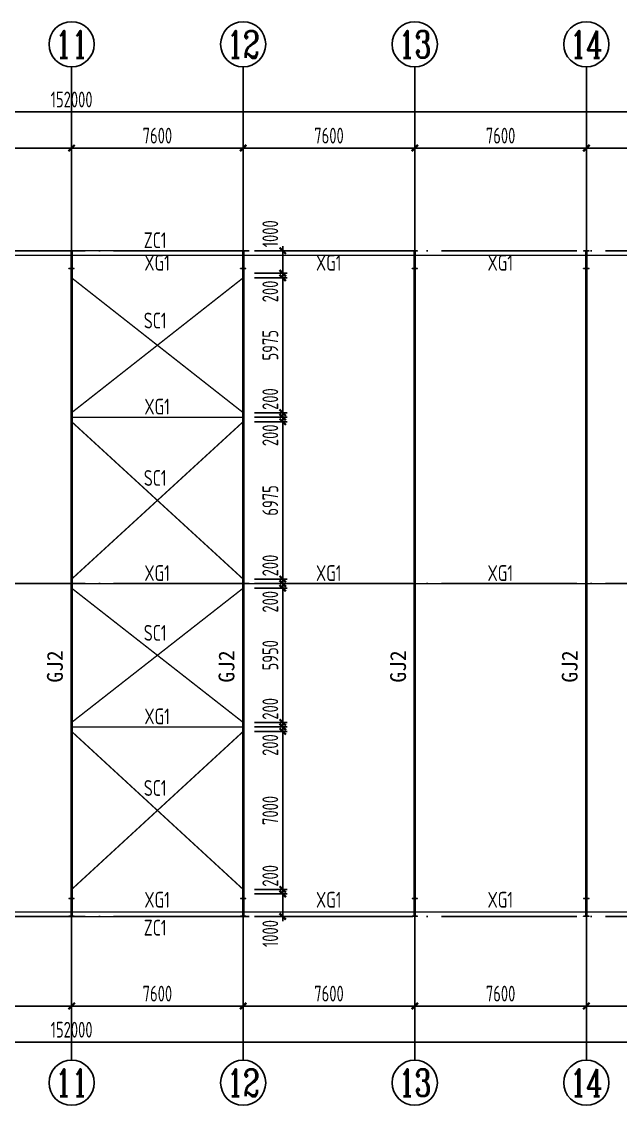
# Model space of a CAD drawing. Extents: x -3102990 to -851544, y -5293060 to -2540151.
# Drawn here: x -1970043 to -1956785, y -2656744 to -2632736 of the extents above; entities that cross this region are included whole.
import ezdxf
from ezdxf.enums import TextEntityAlignment as Align

# ---------------------------------------------------------------- set-up
doc = ezdxf.new("R2010")
doc.units = 0
doc.header["$LTSCALE"] = 1000
doc.header["$PDMODE"] = 1
for name, pattern in [('2', [16, 12.5, -1.5, 0.5, -1.5]), ('DASH', [0.35, 0.25, -0.1]), ('DOTE', [2.42, 2, -0.2, 0.02, -0.2])]:
    doc.linetypes.add(name, pattern=pattern)
doc.layers.get('0').update_dxf_attribs({"linetype": 'CONTINUOUS'})
doc.layers.get('Defpoints').update_dxf_attribs({"linetype": 'CONTINUOUS'})
for name, color, linetype in [('AXIS', 253, 'DOTE'), ('COLU', 7, 'CONTINUOUS'), ('DIM', 3, 'CONTINUOUS'), ('NUM', 7, 'CONTINUOUS'), ('REIN', 1, 'CONTINUOUS'), ('TEXT', 7, 'CONTINUOUS')]:
    doc.layers.add(name, color=color, linetype=linetype)
doc.styles.add('-黑体', font='simhei.ttf')
doc.styles.add('TSSD_Axis', font='Complex.shx', dxfattribs={"width": 0.7, "bigfont": 'hztxt.shx'})
doc.styles.add('TSSD_Dimension', font='tssdeng.shx', dxfattribs={"width": 0.7, "bigfont": 'Hztxt.shx'})
doc.styles.add('TSSD_Rein', font='Tssdeng.shx', dxfattribs={"width": 0.75, "bigfont": 'hztxt.shx'})
doc.dimstyles.new('TSSD_200_100', dxfattribs={"dimtxt": 350, "dimasz": 100, "dimexe": 100, "dimexo": 250, "dimgap": 100, "dimtad": 1, "dimdec": 0, "dimlfac": 2, "dimzin": 0, "dimdsep": 46, "dimtxsty": 'TSSD_Dimension', "dimblk": 'ARCHTICK', "dimcen": 0, "dimdle": 100, "dimclrt": 7, "dimadec": 0, "dimazin": 0, "dimtfac": 1, "dimtdec": 0, "dimtix": 1, "dimtmove": 2, "dimatfit": 3, "dimfxl": 1, "dimtolj": 1, "dimtzin": 0, "dimarcsym": 0})

# ---------------------------------------------------------------- blocks, each defined once
blk = doc.blocks.new('ts_axno')
at = {"color": 0, "linetype": 'ByBlock', "lineweight": -2}
blk.add_circle((0, 0), 0.5, dxfattribs=at)
at = {"color": 0, "linetype": 'ByBlock', "lineweight": -2, "style": 'TSSD_Axis', "width": 0.7}
blk.add_attdef('A', text='', height=0.6, dxfattribs=at).set_placement((0, 0), align=Align.MIDDLE_CENTER)
blk = doc.blocks.new('_ArchTick')
at = {"color": 0, "const_width": 0.5}
blk.add_lwpolyline([(-0.71, -0.71), (0.71, 0.71)], dxfattribs=at)
blk = doc.blocks.new('*D1427')
at = {"layer": 'Defpoints', "color": 0, "ltscale": 1.5}
for p in [(-1957537, -2653561), (-1953737, -2653561), (-1957537, -2654544)]:
    blk.add_point(p, dxfattribs=at)
at = {"layer": 'DIM', "color": 0, "lineweight": -2, "ltscale": 1.5}
for p, q in [((-1957537, -2653811), (-1957537, -2654644)), ((-1953737, -2653811), (-1953737, -2654644)), ((-1953637, -2654544), (-1957637, -2654544))]:
    blk.add_line(p, q, dxfattribs=at)
at = {"layer": 'DIM', "color": 0, "lineweight": -2, "ltscale": 1.5, "xscale": 100, "yscale": 100, "zscale": 100, "rotation": 180}
blk.add_blockref('_ArchTick', (-1957537, -2654544), dxfattribs=at)
at = {"layer": 'DIM', "color": 0, "lineweight": -2, "ltscale": 1.5, "xscale": 100, "yscale": 100, "zscale": 100}
blk.add_blockref('_ArchTick', (-1953737, -2654544), dxfattribs=at)
at = {"layer": 'DIM', "color": 7, "ltscale": 1.5, "insert": (-1955637, -2654269), "char_height": 350, "attachment_point": 5, "style": 'TSSD_Dimension'}
blk.add_mtext('\\A1;7600', dxfattribs=at)
blk = doc.blocks.new('*D1428')
at = {"layer": 'Defpoints', "color": 0, "ltscale": 1.5}
for p in [(-1961337, -2653561), (-1957537, -2653561), (-1961337, -2654544)]:
    blk.add_point(p, dxfattribs=at)
at = {"layer": 'DIM', "color": 0, "lineweight": -2, "ltscale": 1.5}
for p, q in [((-1961337, -2653811), (-1961337, -2654644)), ((-1957537, -2653811), (-1957537, -2654644)), ((-1957437, -2654544), (-1961437, -2654544))]:
    blk.add_line(p, q, dxfattribs=at)
at = {"layer": 'DIM', "color": 0, "lineweight": -2, "ltscale": 1.5, "xscale": 100, "yscale": 100, "zscale": 100, "rotation": 180}
blk.add_blockref('_ArchTick', (-1961337, -2654544), dxfattribs=at)
at = {"layer": 'DIM', "color": 0, "lineweight": -2, "ltscale": 1.5, "xscale": 100, "yscale": 100, "zscale": 100}
blk.add_blockref('_ArchTick', (-1957537, -2654544), dxfattribs=at)
at = {"layer": 'DIM', "color": 7, "ltscale": 1.5, "insert": (-1959437, -2654269), "char_height": 350, "attachment_point": 5, "style": 'TSSD_Dimension'}
blk.add_mtext('\\A1;7600', dxfattribs=at)
blk = doc.blocks.new('*D1429')
at = {"layer": 'Defpoints', "color": 0, "ltscale": 1.5}
for p in [(-1965137, -2653561), (-1961337, -2653561), (-1965137, -2654544)]:
    blk.add_point(p, dxfattribs=at)
at = {"layer": 'DIM', "color": 0, "lineweight": -2, "ltscale": 1.5}
for p, q in [((-1965137, -2653811), (-1965137, -2654644)), ((-1961337, -2653811), (-1961337, -2654644)), ((-1961237, -2654544), (-1965237, -2654544))]:
    blk.add_line(p, q, dxfattribs=at)
at = {"layer": 'DIM', "color": 0, "lineweight": -2, "ltscale": 1.5, "xscale": 100, "yscale": 100, "zscale": 100, "rotation": 180}
blk.add_blockref('_ArchTick', (-1965137, -2654544), dxfattribs=at)
at = {"layer": 'DIM', "color": 0, "lineweight": -2, "ltscale": 1.5, "xscale": 100, "yscale": 100, "zscale": 100}
blk.add_blockref('_ArchTick', (-1961337, -2654544), dxfattribs=at)
at = {"layer": 'DIM', "color": 7, "ltscale": 1.5, "insert": (-1963237, -2654269), "char_height": 350, "attachment_point": 5, "style": 'TSSD_Dimension'}
blk.add_mtext('\\A1;7600', dxfattribs=at)
blk = doc.blocks.new('*D1430')
at = {"layer": 'Defpoints', "color": 0, "ltscale": 1.5}
for p in [(-1968937, -2653561), (-1965137, -2653561), (-1968937, -2654544)]:
    blk.add_point(p, dxfattribs=at)
at = {"layer": 'DIM', "color": 0, "lineweight": -2, "ltscale": 1.5}
for p, q in [((-1968937, -2653811), (-1968937, -2654644)), ((-1965137, -2653811), (-1965137, -2654644)), ((-1965037, -2654544), (-1969037, -2654544))]:
    blk.add_line(p, q, dxfattribs=at)
at = {"layer": 'DIM', "color": 0, "lineweight": -2, "ltscale": 1.5, "xscale": 100, "yscale": 100, "zscale": 100, "rotation": 180}
blk.add_blockref('_ArchTick', (-1968937, -2654544), dxfattribs=at)
at = {"layer": 'DIM', "color": 0, "lineweight": -2, "ltscale": 1.5, "xscale": 100, "yscale": 100, "zscale": 100}
blk.add_blockref('_ArchTick', (-1965137, -2654544), dxfattribs=at)
at = {"layer": 'DIM', "color": 7, "ltscale": 1.5, "insert": (-1967037, -2654269), "char_height": 350, "attachment_point": 5, "style": 'TSSD_Dimension'}
blk.add_mtext('\\A1;7600', dxfattribs=at)
blk = doc.blocks.new('*D1431')
at = {"layer": 'Defpoints', "color": 0, "ltscale": 1.5}
for p in [(-1972737, -2653561), (-1968937, -2653561), (-1972737, -2654544)]:
    blk.add_point(p, dxfattribs=at)
at = {"layer": 'DIM', "color": 0, "lineweight": -2, "ltscale": 1.5}
for p, q in [((-1972737, -2653811), (-1972737, -2654644)), ((-1968937, -2653811), (-1968937, -2654644)), ((-1968837, -2654544), (-1972837, -2654544))]:
    blk.add_line(p, q, dxfattribs=at)
at = {"layer": 'DIM', "color": 0, "lineweight": -2, "ltscale": 1.5, "xscale": 100, "yscale": 100, "zscale": 100, "rotation": 180}
blk.add_blockref('_ArchTick', (-1972737, -2654544), dxfattribs=at)
at = {"layer": 'DIM', "color": 0, "lineweight": -2, "ltscale": 1.5, "xscale": 100, "yscale": 100, "zscale": 100}
blk.add_blockref('_ArchTick', (-1968937, -2654544), dxfattribs=at)
at = {"layer": 'DIM', "color": 7, "ltscale": 1.5, "insert": (-1970837, -2654269), "char_height": 350, "attachment_point": 5, "style": 'TSSD_Dimension'}
blk.add_mtext('\\A1;7600', dxfattribs=at)
blk = doc.blocks.new('*D1441')
at = {"layer": 'Defpoints', "color": 0, "ltscale": 1.5}
for p in [(-2006937, -2653561), (-1930937, -2653561), (-1930937, -2655344)]:
    blk.add_point(p, dxfattribs=at)
at = {"layer": 'DIM', "color": 0, "lineweight": -2, "ltscale": 1.5}
for p, q in [((-2006937, -2653811), (-2006937, -2655444)), ((-1930937, -2653811), (-1930937, -2655444)), ((-2007037, -2655344), (-1930837, -2655344))]:
    blk.add_line(p, q, dxfattribs=at)
at = {"layer": 'DIM', "color": 0, "lineweight": -2, "ltscale": 1.5, "xscale": 100, "yscale": 100, "zscale": 100, "rotation": 180}
blk.add_blockref('_ArchTick', (-2006937, -2655344), dxfattribs=at)
at = {"layer": 'DIM', "color": 0, "lineweight": -2, "ltscale": 1.5, "xscale": 100, "yscale": 100, "zscale": 100}
blk.add_blockref('_ArchTick', (-1930937, -2655344), dxfattribs=at)
at = {"layer": 'DIM', "color": 7, "ltscale": 1.5, "insert": (-1968937, -2655069), "char_height": 350, "attachment_point": 5, "style": 'TSSD_Dimension'}
blk.add_mtext('\\A1;152000', dxfattribs=at)
blk = doc.blocks.new('*D1454')
at = {"layer": 'Defpoints', "color": 0, "ltscale": 1.5}
for p in [(-1957537, -2635536), (-1957537, -2636811), (-1953737, -2636811)]:
    blk.add_point(p, dxfattribs=at)
at = {"layer": 'DIM', "color": 0, "lineweight": -2, "ltscale": 1.5}
for p, q in [((-1953637, -2635536), (-1957637, -2635536)), ((-1957537, -2636561), (-1957537, -2635436)), ((-1953737, -2636561), (-1953737, -2635436))]:
    blk.add_line(p, q, dxfattribs=at)
at = {"layer": 'DIM', "color": 0, "lineweight": -2, "ltscale": 1.5, "xscale": 100, "yscale": 100, "zscale": 100, "rotation": 180}
blk.add_blockref('_ArchTick', (-1957537, -2635536), dxfattribs=at)
at = {"layer": 'DIM', "color": 0, "lineweight": -2, "ltscale": 1.5, "xscale": 100, "yscale": 100, "zscale": 100}
blk.add_blockref('_ArchTick', (-1953737, -2635536), dxfattribs=at)
at = {"layer": 'DIM', "color": 7, "ltscale": 1.5, "insert": (-1955637, -2635261), "char_height": 350, "attachment_point": 5, "style": 'TSSD_Dimension'}
blk.add_mtext('\\A1;7600', dxfattribs=at)
blk = doc.blocks.new('*D1455')
at = {"layer": 'Defpoints', "color": 0, "ltscale": 1.5}
for p in [(-1961337, -2635536), (-1961337, -2636811), (-1957537, -2636811)]:
    blk.add_point(p, dxfattribs=at)
at = {"layer": 'DIM', "color": 0, "lineweight": -2, "ltscale": 1.5}
for p, q in [((-1957437, -2635536), (-1961437, -2635536)), ((-1961337, -2636561), (-1961337, -2635436)), ((-1957537, -2636561), (-1957537, -2635436))]:
    blk.add_line(p, q, dxfattribs=at)
at = {"layer": 'DIM', "color": 0, "lineweight": -2, "ltscale": 1.5, "xscale": 100, "yscale": 100, "zscale": 100, "rotation": 180}
blk.add_blockref('_ArchTick', (-1961337, -2635536), dxfattribs=at)
at = {"layer": 'DIM', "color": 0, "lineweight": -2, "ltscale": 1.5, "xscale": 100, "yscale": 100, "zscale": 100}
blk.add_blockref('_ArchTick', (-1957537, -2635536), dxfattribs=at)
at = {"layer": 'DIM', "color": 7, "ltscale": 1.5, "insert": (-1959437, -2635261), "char_height": 350, "attachment_point": 5, "style": 'TSSD_Dimension'}
blk.add_mtext('\\A1;7600', dxfattribs=at)
blk = doc.blocks.new('*D1456')
at = {"layer": 'Defpoints', "color": 0, "ltscale": 1.5}
for p in [(-1965137, -2635536), (-1965137, -2636811), (-1961337, -2636811)]:
    blk.add_point(p, dxfattribs=at)
at = {"layer": 'DIM', "color": 0, "lineweight": -2, "ltscale": 1.5}
for p, q in [((-1961237, -2635536), (-1965237, -2635536)), ((-1965137, -2636561), (-1965137, -2635436)), ((-1961337, -2636561), (-1961337, -2635436))]:
    blk.add_line(p, q, dxfattribs=at)
at = {"layer": 'DIM', "color": 0, "lineweight": -2, "ltscale": 1.5, "xscale": 100, "yscale": 100, "zscale": 100, "rotation": 180}
blk.add_blockref('_ArchTick', (-1965137, -2635536), dxfattribs=at)
at = {"layer": 'DIM', "color": 0, "lineweight": -2, "ltscale": 1.5, "xscale": 100, "yscale": 100, "zscale": 100}
blk.add_blockref('_ArchTick', (-1961337, -2635536), dxfattribs=at)
at = {"layer": 'DIM', "color": 7, "ltscale": 1.5, "insert": (-1963237, -2635261), "char_height": 350, "attachment_point": 5, "style": 'TSSD_Dimension'}
blk.add_mtext('\\A1;7600', dxfattribs=at)
blk = doc.blocks.new('*D1457')
at = {"layer": 'Defpoints', "color": 0, "ltscale": 1.5}
for p in [(-1968937, -2635536), (-1968937, -2636811), (-1965137, -2636811)]:
    blk.add_point(p, dxfattribs=at)
at = {"layer": 'DIM', "color": 0, "lineweight": -2, "ltscale": 1.5}
for p, q in [((-1965037, -2635536), (-1969037, -2635536)), ((-1968937, -2636561), (-1968937, -2635436)), ((-1965137, -2636561), (-1965137, -2635436))]:
    blk.add_line(p, q, dxfattribs=at)
at = {"layer": 'DIM', "color": 0, "lineweight": -2, "ltscale": 1.5, "xscale": 100, "yscale": 100, "zscale": 100, "rotation": 180}
blk.add_blockref('_ArchTick', (-1968937, -2635536), dxfattribs=at)
at = {"layer": 'DIM', "color": 0, "lineweight": -2, "ltscale": 1.5, "xscale": 100, "yscale": 100, "zscale": 100}
blk.add_blockref('_ArchTick', (-1965137, -2635536), dxfattribs=at)
at = {"layer": 'DIM', "color": 7, "ltscale": 1.5, "insert": (-1967037, -2635261), "char_height": 350, "attachment_point": 5, "style": 'TSSD_Dimension'}
blk.add_mtext('\\A1;7600', dxfattribs=at)
blk = doc.blocks.new('*D1458')
at = {"layer": 'Defpoints', "color": 0, "ltscale": 1.5}
for p in [(-1972737, -2635536), (-1972737, -2636811), (-1968937, -2636811)]:
    blk.add_point(p, dxfattribs=at)
at = {"layer": 'DIM', "color": 0, "lineweight": -2, "ltscale": 1.5}
for p, q in [((-1968837, -2635536), (-1972837, -2635536)), ((-1972737, -2636561), (-1972737, -2635436)), ((-1968937, -2636561), (-1968937, -2635436))]:
    blk.add_line(p, q, dxfattribs=at)
at = {"layer": 'DIM', "color": 0, "lineweight": -2, "ltscale": 1.5, "xscale": 100, "yscale": 100, "zscale": 100, "rotation": 180}
blk.add_blockref('_ArchTick', (-1972737, -2635536), dxfattribs=at)
at = {"layer": 'DIM', "color": 0, "lineweight": -2, "ltscale": 1.5, "xscale": 100, "yscale": 100, "zscale": 100}
blk.add_blockref('_ArchTick', (-1968937, -2635536), dxfattribs=at)
at = {"layer": 'DIM', "color": 7, "ltscale": 1.5, "insert": (-1970837, -2635261), "char_height": 350, "attachment_point": 5, "style": 'TSSD_Dimension'}
blk.add_mtext('\\A1;7600', dxfattribs=at)
blk = doc.blocks.new('*D1468')
at = {"layer": 'Defpoints', "color": 0, "ltscale": 1.5}
for p in [(-1930937, -2634736), (-2006937, -2636811), (-1930937, -2636811)]:
    blk.add_point(p, dxfattribs=at)
at = {"layer": 'DIM', "color": 0, "lineweight": -2, "ltscale": 1.5}
for p, q in [((-2007037, -2634736), (-1930837, -2634736)), ((-2006937, -2636561), (-2006937, -2634636)), ((-1930937, -2636561), (-1930937, -2634636))]:
    blk.add_line(p, q, dxfattribs=at)
at = {"layer": 'DIM', "color": 0, "lineweight": -2, "ltscale": 1.5, "xscale": 100, "yscale": 100, "zscale": 100, "rotation": 180}
blk.add_blockref('_ArchTick', (-2006937, -2634736), dxfattribs=at)
at = {"layer": 'DIM', "color": 0, "lineweight": -2, "ltscale": 1.5, "xscale": 100, "yscale": 100, "zscale": 100}
blk.add_blockref('_ArchTick', (-1930937, -2634736), dxfattribs=at)
at = {"layer": 'DIM', "color": 7, "ltscale": 1.5, "insert": (-1968937, -2634461), "char_height": 350, "attachment_point": 5, "style": 'TSSD_Dimension'}
blk.add_mtext('\\A1;152000', dxfattribs=at)
blk = doc.blocks.new('*D1503')
at = {"layer": 'Defpoints', "color": 0, "ltscale": 1.5}
for p in [(-1965137, -2637811), (-1965137, -2638311), (-1964262, -2638311)]:
    blk.add_point(p, dxfattribs=at)
at = {"layer": 'DIM', "color": 0, "lineweight": -2, "ltscale": 1.5}
for p, q in [((-1964262, -2637711), (-1964262, -2638411)), ((-1964887, -2637811), (-1964162, -2637811)), ((-1964887, -2638311), (-1964162, -2638311))]:
    blk.add_line(p, q, dxfattribs=at)
at = {"layer": 'DIM', "color": 0, "lineweight": -2, "ltscale": 1.5, "xscale": 100, "yscale": 100, "zscale": 100}
for p, rotation in [((-1964262, -2637811), 90), ((-1964262, -2638311), 270)]:
    blk.add_blockref('_ArchTick', p, dxfattribs=dict(at, rotation=rotation))
at = {"layer": 'DIM', "color": 7, "ltscale": 1.5, "insert": (-1964537, -2637435), "char_height": 350, "attachment_point": 5, "rotation": 90, "style": 'TSSD_Dimension'}
blk.add_mtext('\\A1;1000', dxfattribs=at)
blk = doc.blocks.new('*D1504')
at = {"layer": 'Defpoints', "color": 0, "ltscale": 1.5}
for p in [(-1965137, -2638411), (-1965137, -2641399), (-1964262, -2641399)]:
    blk.add_point(p, dxfattribs=at)
at = {"layer": 'DIM', "color": 0, "lineweight": -2, "ltscale": 1.5}
for p, q in [((-1964887, -2638411), (-1964162, -2638411)), ((-1964262, -2638311), (-1964262, -2641499)), ((-1964887, -2641399), (-1964162, -2641399))]:
    blk.add_line(p, q, dxfattribs=at)
at = {"layer": 'DIM', "color": 0, "lineweight": -2, "ltscale": 1.5, "xscale": 100, "yscale": 100, "zscale": 100}
for p, rotation in [((-1964262, -2638411), 90), ((-1964262, -2641399), 270)]:
    blk.add_blockref('_ArchTick', p, dxfattribs=dict(at, rotation=rotation))
at = {"layer": 'DIM', "color": 7, "ltscale": 1.5, "insert": (-1964537, -2639905), "char_height": 350, "attachment_point": 5, "rotation": 90, "style": 'TSSD_Dimension'}
blk.add_mtext('\\A1;5975', dxfattribs=at)
blk = doc.blocks.new('*D1505')
at = {"layer": 'Defpoints', "color": 0, "ltscale": 1.5}
for p in [(-1965137, -2641399), (-1965137, -2641499), (-1964262, -2641499)]:
    blk.add_point(p, dxfattribs=at)
at = {"layer": 'DIM', "color": 0, "lineweight": -2, "ltscale": 1.5}
for p, q in [((-1964262, -2641399), (-1964262, -2641299)), ((-1964887, -2641399), (-1964162, -2641399)), ((-1964887, -2641499), (-1964162, -2641499)), ((-1964262, -2641399), (-1964262, -2641499)), ((-1964262, -2641499), (-1964262, -2641599))]:
    blk.add_line(p, q, dxfattribs=at)
at = {"layer": 'DIM', "color": 0, "lineweight": -2, "ltscale": 1.5, "xscale": 100, "yscale": 100, "zscale": 100}
for p, rotation in [((-1964262, -2641399), 270), ((-1964262, -2641499), 90)]:
    blk.add_blockref('_ArchTick', p, dxfattribs=dict(at, rotation=rotation))
at = {"layer": 'DIM', "color": 7, "ltscale": 1.5, "insert": (-1964537, -2641098), "char_height": 350, "attachment_point": 5, "rotation": 90, "style": 'TSSD_Dimension'}
blk.add_mtext('\\A1;200', dxfattribs=at)
blk = doc.blocks.new('*D1506')
at = {"layer": 'Defpoints', "color": 0, "ltscale": 1.5}
for p in [(-1965137, -2641499), (-1965137, -2641599), (-1964262, -2641599)]:
    blk.add_point(p, dxfattribs=at)
at = {"layer": 'DIM', "color": 0, "lineweight": -2, "ltscale": 1.5}
for p, q in [((-1964887, -2641499), (-1964162, -2641499)), ((-1964262, -2641499), (-1964262, -2641399)), ((-1964262, -2641499), (-1964262, -2641599)), ((-1964887, -2641599), (-1964162, -2641599)), ((-1964262, -2641599), (-1964262, -2641699))]:
    blk.add_line(p, q, dxfattribs=at)
at = {"layer": 'DIM', "color": 0, "lineweight": -2, "ltscale": 1.5, "xscale": 100, "yscale": 100, "zscale": 100}
for p, rotation in [((-1964262, -2641499), 270), ((-1964262, -2641599), 90)]:
    blk.add_blockref('_ArchTick', p, dxfattribs=dict(at, rotation=rotation))
at = {"layer": 'DIM', "color": 7, "ltscale": 1.5, "insert": (-1964537, -2641900), "char_height": 350, "attachment_point": 5, "rotation": 90, "style": 'TSSD_Dimension'}
blk.add_mtext('\\A1;200', dxfattribs=at)
blk = doc.blocks.new('*D1507')
at = {"layer": 'Defpoints', "color": 0, "ltscale": 1.5}
for p in [(-1965137, -2641599), (-1965137, -2645086), (-1964262, -2645086)]:
    blk.add_point(p, dxfattribs=at)
at = {"layer": 'DIM', "color": 0, "lineweight": -2, "ltscale": 1.5}
for p, q in [((-1964262, -2641499), (-1964262, -2645186)), ((-1964887, -2641599), (-1964162, -2641599)), ((-1964887, -2645086), (-1964162, -2645086))]:
    blk.add_line(p, q, dxfattribs=at)
at = {"layer": 'DIM', "color": 0, "lineweight": -2, "ltscale": 1.5, "xscale": 100, "yscale": 100, "zscale": 100}
for p, rotation in [((-1964262, -2641599), 90), ((-1964262, -2645086), 270)]:
    blk.add_blockref('_ArchTick', p, dxfattribs=dict(at, rotation=rotation))
at = {"layer": 'DIM', "color": 7, "ltscale": 1.5, "insert": (-1964537, -2643343), "char_height": 350, "attachment_point": 5, "rotation": 90, "style": 'TSSD_Dimension'}
blk.add_mtext('\\A1;6975', dxfattribs=at)
blk = doc.blocks.new('*D1508')
at = {"layer": 'Defpoints', "color": 0, "ltscale": 1.5}
for p in [(-1965137, -2645086), (-1965137, -2645186), (-1964262, -2645186)]:
    blk.add_point(p, dxfattribs=at)
at = {"layer": 'DIM', "color": 0, "lineweight": -2, "ltscale": 1.5}
for p, q in [((-1964887, -2645086), (-1964162, -2645086)), ((-1964262, -2645086), (-1964262, -2644986)), ((-1964262, -2645086), (-1964262, -2645186)), ((-1964887, -2645186), (-1964162, -2645186)), ((-1964262, -2645186), (-1964262, -2645286))]:
    blk.add_line(p, q, dxfattribs=at)
at = {"layer": 'DIM', "color": 0, "lineweight": -2, "ltscale": 1.5, "xscale": 100, "yscale": 100, "zscale": 100}
for p, rotation in [((-1964262, -2645086), 270), ((-1964262, -2645186), 90)]:
    blk.add_blockref('_ArchTick', p, dxfattribs=dict(at, rotation=rotation))
at = {"layer": 'DIM', "color": 7, "ltscale": 1.5, "insert": (-1964537, -2644785), "char_height": 350, "attachment_point": 5, "rotation": 90, "style": 'TSSD_Dimension'}
blk.add_mtext('\\A1;200', dxfattribs=at)
blk = doc.blocks.new('*D1509')
at = {"layer": 'Defpoints', "color": 0, "ltscale": 1.5}
for p in [(-1965137, -2645186), (-1965137, -2645286), (-1964262, -2645286)]:
    blk.add_point(p, dxfattribs=at)
at = {"layer": 'DIM', "color": 0, "lineweight": -2, "ltscale": 1.5}
for p, q in [((-1964262, -2645186), (-1964262, -2645086)), ((-1964887, -2645186), (-1964162, -2645186)), ((-1964887, -2645286), (-1964162, -2645286)), ((-1964262, -2645186), (-1964262, -2645286)), ((-1964262, -2645286), (-1964262, -2645386))]:
    blk.add_line(p, q, dxfattribs=at)
at = {"layer": 'DIM', "color": 0, "lineweight": -2, "ltscale": 1.5, "xscale": 100, "yscale": 100, "zscale": 100}
for p, rotation in [((-1964262, -2645186), 270), ((-1964262, -2645286), 90)]:
    blk.add_blockref('_ArchTick', p, dxfattribs=dict(at, rotation=rotation))
at = {"layer": 'DIM', "color": 7, "ltscale": 1.5, "insert": (-1964537, -2645588), "char_height": 350, "attachment_point": 5, "rotation": 90, "style": 'TSSD_Dimension'}
blk.add_mtext('\\A1;200', dxfattribs=at)
blk = doc.blocks.new('*D1510')
at = {"layer": 'Defpoints', "color": 0, "ltscale": 1.5}
for p in [(-1965137, -2645286), (-1965137, -2648261), (-1964262, -2648261)]:
    blk.add_point(p, dxfattribs=at)
at = {"layer": 'DIM', "color": 0, "lineweight": -2, "ltscale": 1.5}
for p, q in [((-1964887, -2645286), (-1964162, -2645286)), ((-1964262, -2645186), (-1964262, -2648361)), ((-1964887, -2648261), (-1964162, -2648261))]:
    blk.add_line(p, q, dxfattribs=at)
at = {"layer": 'DIM', "color": 0, "lineweight": -2, "ltscale": 1.5, "xscale": 100, "yscale": 100, "zscale": 100}
for p, rotation in [((-1964262, -2645286), 90), ((-1964262, -2648261), 270)]:
    blk.add_blockref('_ArchTick', p, dxfattribs=dict(at, rotation=rotation))
at = {"layer": 'DIM', "color": 7, "ltscale": 1.5, "insert": (-1964537, -2646774), "char_height": 350, "attachment_point": 5, "rotation": 90, "style": 'TSSD_Dimension'}
blk.add_mtext('\\A1;5950', dxfattribs=at)
blk = doc.blocks.new('*D1511')
at = {"layer": 'Defpoints', "color": 0, "ltscale": 1.5}
for p in [(-1965137, -2648261), (-1965137, -2648361), (-1964262, -2648361)]:
    blk.add_point(p, dxfattribs=at)
at = {"layer": 'DIM', "color": 0, "lineweight": -2, "ltscale": 1.5}
for p, q in [((-1964887, -2648261), (-1964162, -2648261)), ((-1964262, -2648261), (-1964262, -2648161)), ((-1964262, -2648261), (-1964262, -2648361)), ((-1964887, -2648361), (-1964162, -2648361)), ((-1964262, -2648361), (-1964262, -2648461))]:
    blk.add_line(p, q, dxfattribs=at)
at = {"layer": 'DIM', "color": 0, "lineweight": -2, "ltscale": 1.5, "xscale": 100, "yscale": 100, "zscale": 100}
for p, rotation in [((-1964262, -2648261), 270), ((-1964262, -2648361), 90)]:
    blk.add_blockref('_ArchTick', p, dxfattribs=dict(at, rotation=rotation))
at = {"layer": 'DIM', "color": 7, "ltscale": 1.5, "insert": (-1964537, -2647960), "char_height": 350, "attachment_point": 5, "rotation": 90, "style": 'TSSD_Dimension'}
blk.add_mtext('\\A1;200', dxfattribs=at)
blk = doc.blocks.new('*D1512')
at = {"layer": 'Defpoints', "color": 0, "ltscale": 1.5}
for p in [(-1965137, -2648361), (-1965137, -2648461), (-1964262, -2648461)]:
    blk.add_point(p, dxfattribs=at)
at = {"layer": 'DIM', "color": 0, "lineweight": -2, "ltscale": 1.5}
for p, q in [((-1964262, -2648361), (-1964262, -2648261)), ((-1964887, -2648361), (-1964162, -2648361)), ((-1964887, -2648461), (-1964162, -2648461)), ((-1964262, -2648361), (-1964262, -2648461)), ((-1964262, -2648461), (-1964262, -2648561))]:
    blk.add_line(p, q, dxfattribs=at)
at = {"layer": 'DIM', "color": 0, "lineweight": -2, "ltscale": 1.5, "xscale": 100, "yscale": 100, "zscale": 100}
for p, rotation in [((-1964262, -2648361), 270), ((-1964262, -2648461), 90)]:
    blk.add_blockref('_ArchTick', p, dxfattribs=dict(at, rotation=rotation))
at = {"layer": 'DIM', "color": 7, "ltscale": 1.5, "insert": (-1964537, -2648763), "char_height": 350, "attachment_point": 5, "rotation": 90, "style": 'TSSD_Dimension'}
blk.add_mtext('\\A1;200', dxfattribs=at)
blk = doc.blocks.new('*D1513')
at = {"layer": 'Defpoints', "color": 0, "ltscale": 1.5}
for p in [(-1965137, -2648461), (-1965137, -2651961), (-1964262, -2651961)]:
    blk.add_point(p, dxfattribs=at)
at = {"layer": 'DIM', "color": 0, "lineweight": -2, "ltscale": 1.5}
for p, q in [((-1964887, -2648461), (-1964162, -2648461)), ((-1964262, -2648361), (-1964262, -2652061)), ((-1964887, -2651961), (-1964162, -2651961))]:
    blk.add_line(p, q, dxfattribs=at)
at = {"layer": 'DIM', "color": 0, "lineweight": -2, "ltscale": 1.5, "xscale": 100, "yscale": 100, "zscale": 100}
for p, rotation in [((-1964262, -2648461), 90), ((-1964262, -2651961), 270)]:
    blk.add_blockref('_ArchTick', p, dxfattribs=dict(at, rotation=rotation))
at = {"layer": 'DIM', "color": 7, "ltscale": 1.5, "insert": (-1964537, -2650211), "char_height": 350, "attachment_point": 5, "rotation": 90, "style": 'TSSD_Dimension'}
blk.add_mtext('\\A1;7000', dxfattribs=at)
blk = doc.blocks.new('*D1514')
at = {"layer": 'Defpoints', "color": 0, "ltscale": 1.5}
for p in [(-1965137, -2652061), (-1965137, -2652561), (-1964262, -2652561)]:
    blk.add_point(p, dxfattribs=at)
at = {"layer": 'DIM', "color": 0, "lineweight": -2, "ltscale": 1.5}
for p, q in [((-1964887, -2652061), (-1964162, -2652061)), ((-1964262, -2651961), (-1964262, -2652661)), ((-1964887, -2652561), (-1964162, -2652561))]:
    blk.add_line(p, q, dxfattribs=at)
at = {"layer": 'DIM', "color": 0, "lineweight": -2, "ltscale": 1.5, "xscale": 100, "yscale": 100, "zscale": 100}
for p, rotation in [((-1964262, -2652061), 90), ((-1964262, -2652561), 270)]:
    blk.add_blockref('_ArchTick', p, dxfattribs=dict(at, rotation=rotation))
at = {"layer": 'DIM', "color": 7, "ltscale": 1.5, "insert": (-1964537, -2652938), "char_height": 350, "attachment_point": 5, "rotation": 90, "style": 'TSSD_Dimension'}
blk.add_mtext('\\A1;1000', dxfattribs=at)
blk = doc.blocks.new('*D1515')
at = {"layer": 'Defpoints', "color": 0, "ltscale": 1.5}
for p in [(-1965137, -2638311), (-1965137, -2638411), (-1964262, -2638411)]:
    blk.add_point(p, dxfattribs=at)
at = {"layer": 'DIM', "color": 0, "lineweight": -2, "ltscale": 1.5}
for p, q in [((-1964887, -2638311), (-1964162, -2638311)), ((-1964887, -2638411), (-1964162, -2638411)), ((-1964262, -2638311), (-1964262, -2638211)), ((-1964262, -2638311), (-1964262, -2638411)), ((-1964262, -2638411), (-1964262, -2638511))]:
    blk.add_line(p, q, dxfattribs=at)
at = {"layer": 'DIM', "color": 0, "lineweight": -2, "ltscale": 1.5, "xscale": 100, "yscale": 100, "zscale": 100}
for p, rotation in [((-1964262, -2638311), 270), ((-1964262, -2638411), 90)]:
    blk.add_blockref('_ArchTick', p, dxfattribs=dict(at, rotation=rotation))
at = {"layer": 'DIM', "color": 7, "ltscale": 1.5, "insert": (-1964537, -2638713), "char_height": 350, "attachment_point": 5, "rotation": 90, "style": 'TSSD_Dimension'}
blk.add_mtext('\\A1;200', dxfattribs=at)
blk = doc.blocks.new('*D1516')
at = {"layer": 'Defpoints', "color": 0, "ltscale": 1.5}
for p in [(-1965137, -2651961), (-1965137, -2652061), (-1964262, -2651961)]:
    blk.add_point(p, dxfattribs=at)
at = {"layer": 'DIM', "color": 0, "lineweight": -2, "ltscale": 1.5}
for p, q in [((-1964262, -2651961), (-1964262, -2651861)), ((-1964887, -2651961), (-1964162, -2651961)), ((-1964887, -2652061), (-1964162, -2652061)), ((-1964262, -2652061), (-1964262, -2651961)), ((-1964262, -2652061), (-1964262, -2652161))]:
    blk.add_line(p, q, dxfattribs=at)
at = {"layer": 'DIM', "color": 0, "lineweight": -2, "ltscale": 1.5, "xscale": 100, "yscale": 100, "zscale": 100}
for p, rotation in [((-1964262, -2651961), 270), ((-1964262, -2652061), 90)]:
    blk.add_blockref('_ArchTick', p, dxfattribs=dict(at, rotation=rotation))
at = {"layer": 'DIM', "color": 7, "ltscale": 1.5, "insert": (-1964537, -2651660), "char_height": 350, "attachment_point": 5, "rotation": 90, "style": 'TSSD_Dimension'}
blk.add_mtext('\\A1;200', dxfattribs=at)

msp = doc.modelspace()

# ---------------------------------------------------------------- linework, layer by layer
at = {"layer": 'AXIS', "ltscale": 1.5}
for p, q in [((-1968937.16, -2653561.47), (-1968937.16, -2636811.47)), ((-1965137.16, -2653561.47), (-1965137.16, -2636811.47)), ((-1961337.16, -2653561.47), (-1961337.16, -2636811.47)), ((-1957537.16, -2653561.47), (-1957537.16, -2636811.47)), ((-2007937.16, -2637811.47), (-1929937.16, -2637811.47)), ((-2007937.16, -2645186.47), (-1929937.16, -2645186.47)), ((-2007937.16, -2652561.47), (-1929937.16, -2652561.47))]:
    msp.add_line(p, q, dxfattribs=at)
at = {"layer": 'COLU', "lineweight": 5}
for p, q in [((-1968877.16, -2637811.47), (-1968997.16, -2637811.47)), ((-1968997.16, -2637811.47), (-1968997.16, -2637820.47)), ((-1968877.16, -2637820.47), (-1968997.16, -2637820.47)), ((-1968941.16, -2637820.47), (-1968941.16, -2638202.47)), ((-1968933.16, -2637820.47), (-1968933.16, -2638202.47)), ((-1968877.16, -2637820.47), (-1968877.16, -2637811.47)), ((-1965077.16, -2637811.47), (-1965197.16, -2637811.47)), ((-1965197.16, -2637811.47), (-1965197.16, -2637820.47)), ((-1965077.16, -2637820.47), (-1965197.16, -2637820.47)), ((-1965141.16, -2637820.47), (-1965141.16, -2638202.47)), ((-1965133.16, -2637820.47), (-1965133.16, -2638202.47)), ((-1965077.16, -2637820.47), (-1965077.16, -2637811.47)), ((-1961277.16, -2637811.47), (-1961397.16, -2637811.47)), ((-1961397.16, -2637811.47), (-1961397.16, -2637820.47)), ((-1961277.16, -2637820.47), (-1961397.16, -2637820.47)), ((-1961341.16, -2637820.47), (-1961341.16, -2638202.47)), ((-1961333.16, -2637820.47), (-1961333.16, -2638202.47)), ((-1961277.16, -2637820.47), (-1961277.16, -2637811.47)), ((-1957477.16, -2637811.47), (-1957597.16, -2637811.47)), ((-1957597.16, -2637811.47), (-1957597.16, -2637820.47)), ((-1957477.16, -2637820.47), (-1957597.16, -2637820.47)), ((-1957541.16, -2637820.47), (-1957541.16, -2638202.47)), ((-1957533.16, -2637820.47), (-1957533.16, -2638202.47)), ((-1957477.16, -2637820.47), (-1957477.16, -2637811.47)), ((-1968877.16, -2638202.47), (-1968997.16, -2638202.47)), ((-1968997.16, -2638211.47), (-1968997.16, -2638202.47)), ((-1968877.16, -2638211.47), (-1968877.16, -2638202.47)), ((-1965077.16, -2638202.47), (-1965197.16, -2638202.47)), ((-1965197.16, -2638211.47), (-1965197.16, -2638202.47)), ((-1965077.16, -2638211.47), (-1965077.16, -2638202.47)), ((-1961277.16, -2638202.47), (-1961397.16, -2638202.47)), ((-1961397.16, -2638211.47), (-1961397.16, -2638202.47)), ((-1961277.16, -2638211.47), (-1961277.16, -2638202.47)), ((-1957477.16, -2638202.47), (-1957597.16, -2638202.47)), ((-1957597.16, -2638211.47), (-1957597.16, -2638202.47)), ((-1957477.16, -2638211.47), (-1957477.16, -2638202.47)), ((-1968877.16, -2638211.47), (-1968997.16, -2638211.47)), ((-1965077.16, -2638211.47), (-1965197.16, -2638211.47)), ((-1961277.16, -2638211.47), (-1961397.16, -2638211.47)), ((-1957477.16, -2638211.47), (-1957597.16, -2638211.47)), ((-1968877.16, -2652161.47), (-1968997.16, -2652161.47)), ((-1968997.16, -2652161.47), (-1968997.16, -2652170.47)), ((-1968877.16, -2652170.47), (-1968997.16, -2652170.47)), ((-1968941.16, -2652170.47), (-1968941.16, -2652552.47)), ((-1968933.16, -2652170.47), (-1968933.16, -2652552.47)), ((-1968877.16, -2652170.47), (-1968877.16, -2652161.47)), ((-1965077.16, -2652161.47), (-1965197.16, -2652161.47)), ((-1965197.16, -2652161.47), (-1965197.16, -2652170.47)), ((-1965077.16, -2652170.47), (-1965197.16, -2652170.47)), ((-1965141.16, -2652170.47), (-1965141.16, -2652552.47)), ((-1965133.16, -2652170.47), (-1965133.16, -2652552.47)), ((-1965077.16, -2652170.47), (-1965077.16, -2652161.47)), ((-1961277.16, -2652161.47), (-1961397.16, -2652161.47)), ((-1961397.16, -2652161.47), (-1961397.16, -2652170.47)), ((-1961277.16, -2652170.47), (-1961397.16, -2652170.47)), ((-1961341.16, -2652170.47), (-1961341.16, -2652552.47)), ((-1961333.16, -2652170.47), (-1961333.16, -2652552.47)), ((-1961277.16, -2652170.47), (-1961277.16, -2652161.47)), ((-1957477.16, -2652161.47), (-1957597.16, -2652161.47)), ((-1957597.16, -2652161.47), (-1957597.16, -2652170.47)), ((-1957477.16, -2652170.47), (-1957597.16, -2652170.47)), ((-1957541.16, -2652170.47), (-1957541.16, -2652552.47)), ((-1957533.16, -2652170.47), (-1957533.16, -2652552.47)), ((-1957477.16, -2652170.47), (-1957477.16, -2652161.47)), ((-1968877.16, -2652552.47), (-1968997.16, -2652552.47)), ((-1968997.16, -2652561.47), (-1968997.16, -2652552.47)), ((-1968877.16, -2652561.47), (-1968997.16, -2652561.47)), ((-1968877.16, -2652561.47), (-1968877.16, -2652552.47)), ((-1965077.16, -2652552.47), (-1965197.16, -2652552.47)), ((-1965197.16, -2652561.47), (-1965197.16, -2652552.47)), ((-1965077.16, -2652561.47), (-1965197.16, -2652561.47)), ((-1965077.16, -2652561.47), (-1965077.16, -2652552.47)), ((-1961277.16, -2652552.47), (-1961397.16, -2652552.47)), ((-1961397.16, -2652561.47), (-1961397.16, -2652552.47)), ((-1961277.16, -2652561.47), (-1961397.16, -2652561.47)), ((-1961277.16, -2652561.47), (-1961277.16, -2652552.47)), ((-1957477.16, -2652552.47), (-1957597.16, -2652552.47)), ((-1957597.16, -2652561.47), (-1957597.16, -2652552.47)), ((-1957477.16, -2652561.47), (-1957597.16, -2652561.47)), ((-1957477.16, -2652561.47), (-1957477.16, -2652552.47))]:
    msp.add_line(p, q, dxfattribs=at)
at = {"layer": 'NUM', "ltscale": 1.5}
for p, q in [((-1968937.16, -2636811.47), (-1968937.16, -2633736.47)), ((-1965137.16, -2636811.47), (-1965137.16, -2633736.47)), ((-1961337.16, -2636811.47), (-1961337.16, -2633736.47)), ((-1957537.16, -2636811.47), (-1957537.16, -2633736.47)), ((-1968937.16, -2653561.47), (-1968937.16, -2655744.14)), ((-1965137.16, -2653561.47), (-1965137.16, -2655744.14)), ((-1961337.16, -2653561.47), (-1961337.16, -2655744.14)), ((-1957537.16, -2653561.47), (-1957537.16, -2655744.14))]:
    msp.add_line(p, q, dxfattribs=at)
at = {"layer": 'REIN', "color": 4, "const_width": 30}
for points in [[(-2006877.16, -2637911.47), (-1930997.16, -2637911.47)], [(-1968937.16, -2641498.97), (-1965137.16, -2641498.97)], [(-2006877.16, -2645186.47), (-1949937.16, -2645186.47)], [(-1968937.16, -2648361.47), (-1965137.16, -2648361.47)], [(-2006877.16, -2652461.47), (-1931001.16, -2652461.47)]]:
    msp.add_lwpolyline(points, dxfattribs=at)
at = {"layer": 'REIN', "color": 4, "linetype": '2', "ltscale": 0.1, "const_width": 60}
for points in [[(-1968937.16, -2637811.47), (-1968937.16, -2652561.47)], [(-1965137.16, -2637811.47), (-1965137.16, -2652561.47)], [(-1961337.16, -2637811.47), (-1961337.16, -2652561.47)], [(-1957537.16, -2637811.47), (-1957537.16, -2652561.47)]]:
    msp.add_lwpolyline(points, dxfattribs=at)
at = {"layer": 'REIN', "color": 2, "linetype": 'DASH', "ltscale": 2, "const_width": 30}
for points in [[(-1968937.16, -2637811.47), (-1965137.16, -2637811.47)], [(-1968937.16, -2652561.47), (-1965137.16, -2652561.47)]]:
    msp.add_lwpolyline(points, dxfattribs=at)
at = {"layer": 'REIN', "color": 6, "const_width": 30}
for points in [[(-1968937.16, -2638411.47), (-1965137.16, -2641398.97)], [(-1965137.16, -2638411.47), (-1968937.16, -2641398.97)], [(-1968937.16, -2641598.97), (-1965137.16, -2645086.47)], [(-1965137.16, -2641598.97), (-1968937.16, -2645086.47)], [(-1968937.16, -2645286.47), (-1965137.16, -2648261.47)], [(-1965137.16, -2645286.47), (-1968937.16, -2648261.47)], [(-1968937.16, -2648461.47), (-1965137.16, -2651961.47)], [(-1965137.16, -2648461.47), (-1968937.16, -2651961.47)]]:
    msp.add_lwpolyline(points, dxfattribs=at)

# ---------------------------------------------------------------- block references
at = {"layer": 'NUM'}
ref = msp.add_blockref('ts_axno', (-1968937.16, -2633236.47), dxfattribs=dict(at, xscale=1000, yscale=1000, zscale=1000))
ref.add_attrib('11', '11', dxfattribs={"height": 600, "style": 'TSSD_Axis', "width": 0.7}).set_placement((-1968937.16, -2633236.47), align=Align.MIDDLE_CENTER)
ref = msp.add_blockref('ts_axno', (-1965137.16, -2633236.47), dxfattribs=dict(at, xscale=1000, yscale=1000, zscale=1000))
ref.add_attrib('12', '12', dxfattribs={"height": 600, "style": 'TSSD_Axis', "width": 0.7}).set_placement((-1965137.16, -2633236.47), align=Align.MIDDLE_CENTER)
ref = msp.add_blockref('ts_axno', (-1961337.16, -2633236.47), dxfattribs=dict(at, xscale=1000, yscale=1000, zscale=1000))
ref.add_attrib('13', '13', dxfattribs={"height": 600, "style": 'TSSD_Axis', "width": 0.7}).set_placement((-1961337.16, -2633236.47), align=Align.MIDDLE_CENTER)
ref = msp.add_blockref('ts_axno', (-1957537.16, -2633236.47), dxfattribs=dict(at, xscale=1000, yscale=1000, zscale=1000))
ref.add_attrib('14', '14', dxfattribs={"height": 600, "style": 'TSSD_Axis', "width": 0.7}).set_placement((-1957537.16, -2633236.47), align=Align.MIDDLE_CENTER)
ref = msp.add_blockref('ts_axno', (-1968937.16, -2656244.14), dxfattribs=dict(at, xscale=1000, yscale=1000, zscale=1000))
ref.add_attrib('11', '11', dxfattribs={"height": 600, "style": 'TSSD_Axis', "width": 0.7}).set_placement((-1968937.16, -2656244.14), align=Align.MIDDLE_CENTER)
ref = msp.add_blockref('ts_axno', (-1965137.16, -2656244.14), dxfattribs=dict(at, xscale=1000, yscale=1000, zscale=1000))
ref.add_attrib('12', '12', dxfattribs={"height": 600, "style": 'TSSD_Axis', "width": 0.7}).set_placement((-1965137.16, -2656244.14), align=Align.MIDDLE_CENTER)
ref = msp.add_blockref('ts_axno', (-1961337.16, -2656244.14), dxfattribs=dict(at, xscale=1000, yscale=1000, zscale=1000))
ref.add_attrib('13', '13', dxfattribs={"height": 600, "style": 'TSSD_Axis', "width": 0.7}).set_placement((-1961337.16, -2656244.14), align=Align.MIDDLE_CENTER)
ref = msp.add_blockref('ts_axno', (-1957537.16, -2656244.14), dxfattribs=dict(at, xscale=1000, yscale=1000, zscale=1000))
ref.add_attrib('14', '14', dxfattribs={"height": 600, "style": 'TSSD_Axis', "width": 0.7}).set_placement((-1957537.16, -2656244.14), align=Align.MIDDLE_CENTER)

# ---------------------------------------------------------------- texts
at = {"layer": 'TEXT', "ltscale": 1.5, "style": 'TSSD_Rein', "width": 0.75}
for s, p in [('ZC1', (-1967338.4, -2637753.33)), ('XG1', (-1967325.55, -2638252.2)), ('XG1', (-1963525.55, -2638252.2)), ('XG1', (-1959725.55, -2638252.2)), ('SC1', (-1967338.4, -2639532.81)), ('XG1', (-1967325.55, -2641439.7)), ('SC1', (-1967338.4, -2643020.31)), ('XG1', (-1967325.55, -2645127.2)), ('XG1', (-1963525.55, -2645127.2)), ('XG1', (-1959725.55, -2645127.2)), ('SC1', (-1967338.4, -2646451.56)), ('XG1', (-1967325.55, -2648302.2)), ('SC1', (-1967338.4, -2649889.06)), ('XG1', (-1967325.55, -2652364.65)), ('XG1', (-1963525.55, -2652364.65)), ('XG1', (-1959725.55, -2652364.65)), ('ZC1', (-1967338.4, -2652984.13))]:
    msp.add_text(s, height=350, dxfattribs=at).set_placement(p)
at = {"layer": 'TEXT', "ltscale": 1.5, "style": '-黑体'}
for p in [(-1969132.51, -2647379.49), (-1965332.51, -2647379.49), (-1961532.51, -2647379.49), (-1957732.51, -2647379.49)]:
    msp.add_text('GJ2', height=350, rotation=90, dxfattribs=at).set_placement(p)

# ---------------------------------------------------------------- dimensions: what is measured, and where the dimension line sits
at = {"layer": 'DIM', "ltscale": 1.5}
for base, p1, p2, picture, middle in [((-1930937.16, -2634736.47), (-2006937.16, -2636811.47), (-1930937.16, -2636811.47), '*D1468', (-1968937.16, -2634461.47)), ((-1972737.16, -2635536.47), (-1968937.16, -2636811.47), (-1972737.16, -2636811.47), '*D1458', (-1970837.16, -2635261.47)), ((-1968937.16, -2635536.47), (-1965137.16, -2636811.47), (-1968937.16, -2636811.47), '*D1457', (-1967037.16, -2635261.47)), ((-1965137.16, -2635536.47), (-1961337.16, -2636811.47), (-1965137.16, -2636811.47), '*D1456', (-1963237.16, -2635261.47)), ((-1961337.16, -2635536.47), (-1957537.16, -2636811.47), (-1961337.16, -2636811.47), '*D1455', (-1959437.16, -2635261.47)), ((-1957537.16, -2635536.47), (-1953737.16, -2636811.47), (-1957537.16, -2636811.47), '*D1454', (-1955637.16, -2635261.47))]:
    dim = msp.add_linear_dim(base=base, p1=p1, p2=p2, dimstyle='TSSD_200_100', dxfattribs=at)
    dim.commit()
    dim.dimension.update_dxf_attribs({"geometry": picture, "text_midpoint": middle})
for base, p1, p2, picture, middle in [((-1964261.52, -2638311.47), (-1965137.16, -2637811.47), (-1965137.16, -2638311.47), '*D1503', (-1964536.52, -2637434.99)), ((-1964261.52, -2638411.47), (-1965137.16, -2638311.47), (-1965137.16, -2638411.47), '*D1515', (-1964536.52, -2638712.56)), ((-1964261.52, -2641498.97), (-1965137.16, -2641398.97), (-1965137.16, -2641498.97), '*D1505', (-1964536.52, -2641097.88)), ((-1964261.52, -2641598.97), (-1965137.16, -2641498.97), (-1965137.16, -2641598.97), '*D1506', (-1964536.52, -2641900.06)), ((-1964261.52, -2645186.47), (-1965137.16, -2645086.47), (-1965137.16, -2645186.47), '*D1508', (-1964536.52, -2644785.38)), ((-1964261.52, -2645286.47), (-1965137.16, -2645186.47), (-1965137.16, -2645286.47), '*D1509', (-1964536.52, -2645587.56)), ((-1964261.52, -2648361.47), (-1965137.16, -2648261.47), (-1965137.16, -2648361.47), '*D1511', (-1964536.52, -2647960.38)), ((-1964261.52, -2648461.47), (-1965137.16, -2648361.47), (-1965137.16, -2648461.47), '*D1512', (-1964536.52, -2648762.56)), ((-1964261.52, -2651961.47), (-1965137.16, -2652061.47), (-1965137.16, -2651961.47), '*D1516', (-1964536.52, -2651660.38)), ((-1964261.52, -2652561.47), (-1965137.16, -2652061.47), (-1965137.16, -2652561.47), '*D1514', (-1964536.52, -2652937.94))]:
    dim = msp.add_linear_dim(base=base, p1=p1, p2=p2, angle=90, dimstyle='TSSD_200_100', dxfattribs=at)
    dim.commit()
    dim.dimension.update_dxf_attribs({"geometry": picture, "text_midpoint": middle, "dimtype": 160})
for base, p1, p2, angle, picture, middle in [((-1964261.52, -2641398.97), (-1965137.16, -2638411.47), (-1965137.16, -2641398.97), 90, '*D1504', (-1964536.52, -2639905.22)), ((-1964261.52, -2645086.47), (-1965137.16, -2641598.97), (-1965137.16, -2645086.47), 90, '*D1507', (-1964536.52, -2643342.72)), ((-1964261.52, -2648261.47), (-1965137.16, -2645286.47), (-1965137.16, -2648261.47), 90, '*D1510', (-1964536.52, -2646773.97)), ((-1964261.52, -2651961.47), (-1965137.16, -2648461.47), (-1965137.16, -2651961.47), 90, '*D1513', (-1964536.52, -2650211.47)), ((-1930937.16, -2655344.14), (-2006937.16, -2653561.47), (-1930937.16, -2653561.47), 180, '*D1441', (-1968937.16, -2655069.14)), ((-1972737.16, -2654544.14), (-1968937.16, -2653561.47), (-1972737.16, -2653561.47), 180, '*D1431', (-1970837.16, -2654269.14)), ((-1968937.16, -2654544.14), (-1965137.16, -2653561.47), (-1968937.16, -2653561.47), 180, '*D1430', (-1967037.16, -2654269.14)), ((-1965137.16, -2654544.14), (-1961337.16, -2653561.47), (-1965137.16, -2653561.47), 180, '*D1429', (-1963237.16, -2654269.14)), ((-1961337.16, -2654544.14), (-1957537.16, -2653561.47), (-1961337.16, -2653561.47), 180, '*D1428', (-1959437.16, -2654269.14)), ((-1957537.16, -2654544.14), (-1953737.16, -2653561.47), (-1957537.16, -2653561.47), 180, '*D1427', (-1955637.16, -2654269.14))]:
    dim = msp.add_linear_dim(base=base, p1=p1, p2=p2, angle=angle, dimstyle='TSSD_200_100', dxfattribs=at)
    dim.commit()
    dim.dimension.update_dxf_attribs({"geometry": picture, "text_midpoint": middle})

doc.saveas('drawing.dxf')
